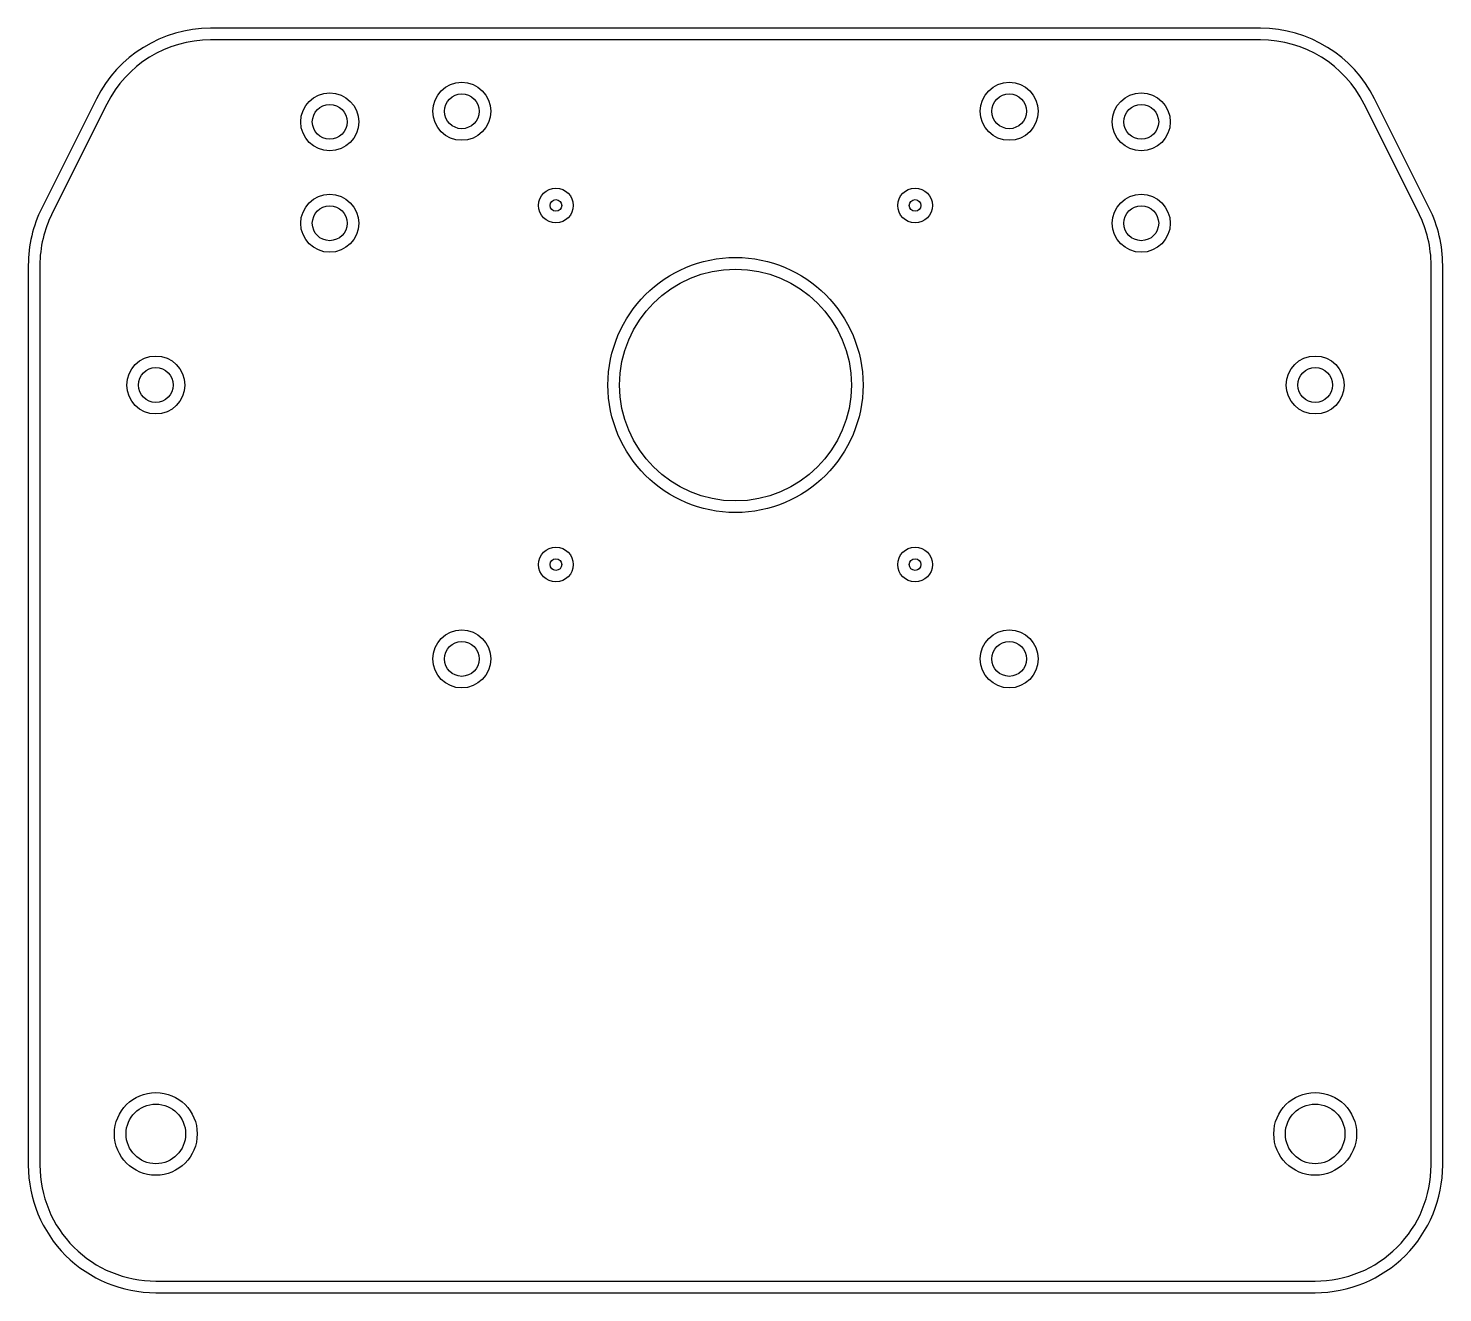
# Model space of a CAD drawing. Header units: millimetres. Extents: x 0 to 122, y 0 to 109.
import ezdxf

# ---------------------------------------------------------------- set-up
doc = ezdxf.new("R2010")
doc.units = ezdxf.units.MM
doc.layers.add('Offset', color=3, linetype='Continuous')

msp = doc.modelspace()

# ---------------------------------------------------------------- linework, layer by layer
msp.add_lwpolyline([(6.77, 102.54), (2.06, 93.11, 0.116434), (1, 88.64), (1, 11, 0.414214), (11, 1), (111, 1, 0.414214), (121, 11), (121, 88.64, 0.116434), (119.94, 93.11), (115.23, 102.54, 0.284079), (106.28, 108.07), (15.72, 108.07, 0.284079)], format="xyb", close=True)
for centre, radius in [((37.39, 101.91), 2.5), ((84.61, 101.91), 2.5), ((26, 101), 2.5), ((96, 101), 2.5), ((45.51, 93.79), 1.5), ((76.49, 93.79), 1.5), ((26, 92.25), 2.5), ((96, 92.25), 2.5), ((61, 78.3), 11), ((11, 78.3), 2.5), ((111, 78.3), 2.5), ((45.51, 62.81), 1.5), ((76.49, 62.81), 1.5), ((37.39, 54.67), 2.5), ((84.61, 54.67), 2.5), ((11, 13.7), 3.57), ((111, 13.7), 3.57)]:
    msp.add_circle(centre, radius)
at = {"layer": 'Offset'}
msp.add_lwpolyline([(5.88, 102.99), (1.16, 93.56, 0.116434), (0, 88.64), (0, 11, 0.414214), (11, 0), (111, 0, 0.414214), (122, 11), (122, 88.64, 0.116434), (120.84, 93.56), (116.12, 102.99, 0.284079), (106.28, 109.07), (15.72, 109.07, 0.284079)], format="xyb", close=True, dxfattribs=at)
for centre, radius in [((26, 101), 1.5), ((37.39, 101.91), 1.5), ((84.61, 101.91), 1.5), ((96, 101), 1.5), ((45.51, 93.79), 0.5), ((76.49, 93.79), 0.5), ((26, 92.25), 1.5), ((96, 92.25), 1.5), ((61, 78.3), 10), ((11, 78.3), 1.5), ((111, 78.3), 1.5), ((45.51, 62.81), 0.5), ((76.49, 62.81), 0.5), ((37.39, 54.67), 1.5), ((84.61, 54.67), 1.5), ((11, 13.7), 2.57), ((111, 13.7), 2.57)]:
    msp.add_circle(centre, radius, dxfattribs=at)

doc.saveas('drawing.dxf')
